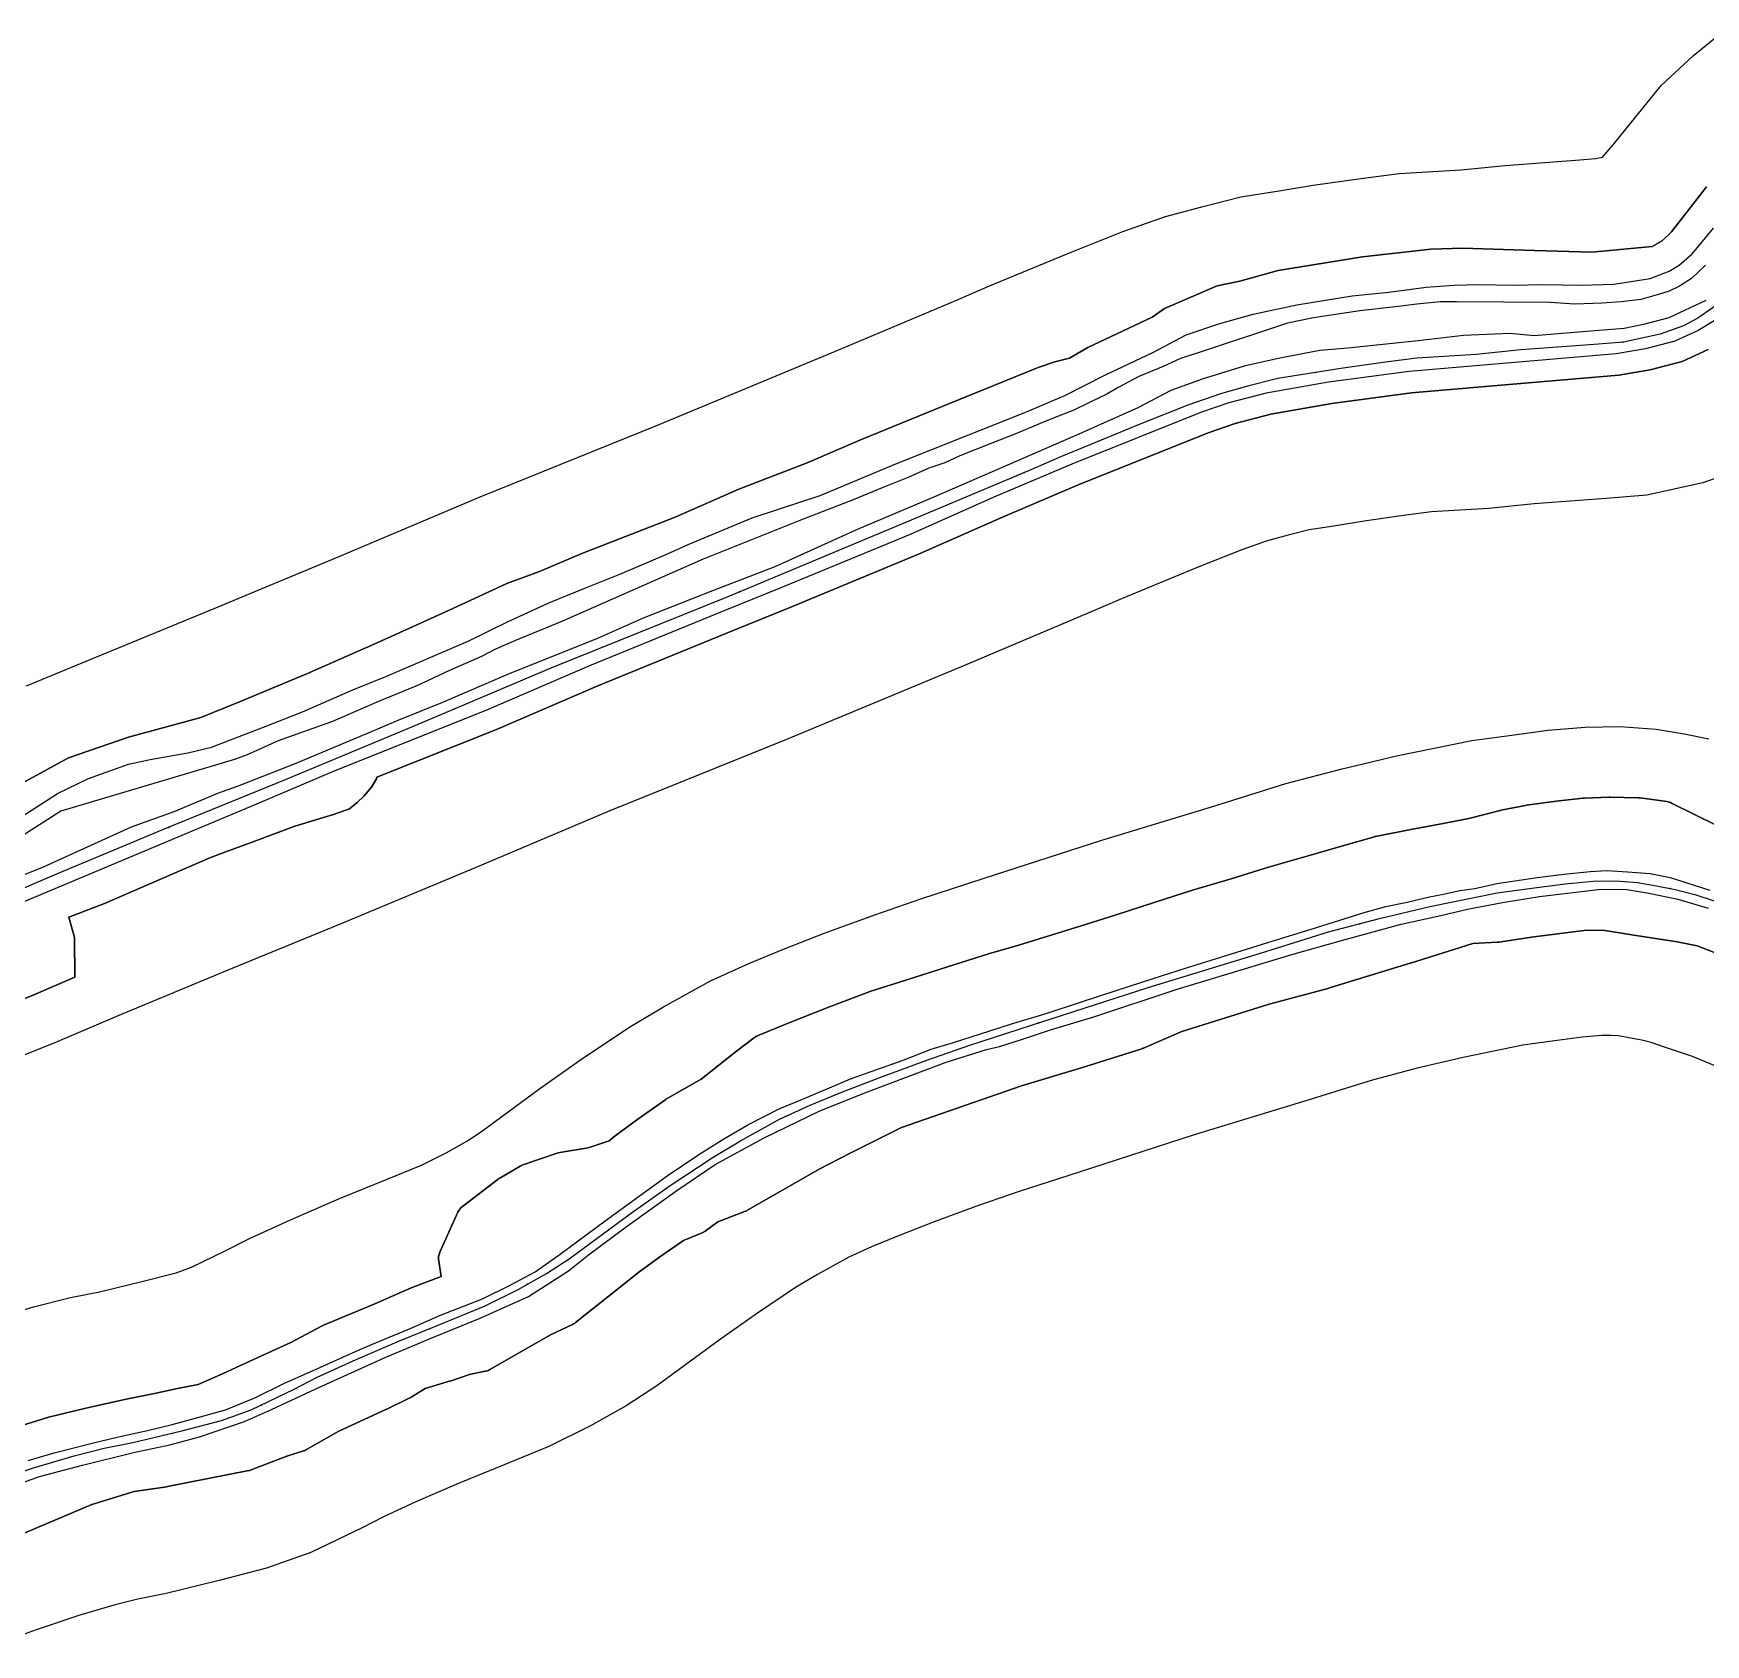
# Model space of a CAD drawing. Header units: inches. Extents: x 91426 to 118597, y 433843 to 446922.
# Drawn here: x 103507 to 104049, y 442623 to 443145 of the extents above; entities that cross this region are included whole.
import ezdxf

# ---------------------------------------------------------------- set-up
doc = ezdxf.new("R2010")
doc.units = ezdxf.units.IN
doc.header["$MEASUREMENT"] = 0
for name, color, linetype, true_color in [('As_waterkering_PWK', 7, 'Continuous', 0x8b0648), ('Beschermingszone_PWK', 7, 'Continuous', 0xde06d3), ('Kernzone_PWK', 7, 'Continuous', 0x33065f), ('Kruinlijnen_PWK', 7, 'Continuous', 0xda0676), ('Leggerbermen_PWK', 7, 'Continuous', 0xd60719), ('Referentiepunten_PWK', 7, 'Continuous', 0x7e0730)]:
    doc.layers.add(name, color=color, linetype=linetype, true_color=true_color)

msp = doc.modelspace()

# ---------------------------------------------------------------- linework, layer by layer
at = {"layer": 'As_waterkering_PWK'}
for points in [[(104052.9228, 443056.7008), (104046.5728, 443052.3352), (104041.9426, 443049.8216), (104034.4019, 443047.1758), (104022.4957, 443044.53), (104012.9706, 443043.7362), (103989.2904, 443042.0164), (103974.7383, 443040.5612), (103955.5559, 443039.3706), (103945.3695, 443038.0476), (103930.9496, 443036.0633), (103920.6309, 443034.3435), (103910.5767, 443032.756), (103901.184, 443030.3747), (103891.9235, 443027.8612), (103881.3402, 443024.157), (103866.1266, 443018.0716), (103840.462, 443007.4882), (103829.7463, 443002.858), (103790.4556, 442986.3215), (103732.3795, 442962.1121), (103675.097, 442938.961), (103631.1761, 442920.4401), (103588.975, 442902.8453), (103550.6103, 442887.1026), (103515.6853, 442872.5504), (103508.3914, 442869.4517)], [(103491.864, 442674.8116), (103507.4744, 442679.971), (103520.7036, 442683.9398), (103530.3609, 442686.321), (103539.6213, 442688.1731), (103555.4964, 442692.0096), (103568.3287, 442695.3169), (103577.986, 442698.7565), (103591.8767, 442705.5034), (103599.1527, 442709.2076), (103611.059, 442714.6315), (103626.008, 442721.1138), (103640.957, 442727.1993), (103653.7893, 442732.4909), (103664.5049, 442737.7826), (103673.6331, 442742.942), (103681.0414, 442747.7045), (103700.7529, 442762.2566), (103713.7175, 442771.3848), (103727.6082, 442780.6452), (103736.4717, 442785.9369), (103749.1718, 442792.9483), (103759.0937, 442797.4463), (103769.0156, 442801.5473), (103781.5833, 442806.4421), (103796.7969, 442811.9984), (103810.8198, 442816.8932), (103830.7959, 442823.3755), (103868.4991, 442835.5463), (103904.8794, 442846.6589), (103926.9721, 442853.538), (103943.5086, 442857.9037), (103959.7805, 442861.7401), (103981.6087, 442866.2381), (103992.8535, 442867.6933), (104003.5692, 442869.1485), (104012.6973, 442869.9422), (104019.9734, 442870.0745), (104026.9848, 442869.5454), (104033.2025, 442868.487), (104039.288, 442867.2964), (104045.638, 442865.7089), (104051.8557, 442863.5922)], [(103508.3914, 442869.4517), (103495.4446, 442863.9515)]]:
    msp.add_lwpolyline(points, dxfattribs=at)
at = {"layer": 'Beschermingszone_PWK'}
for points in [[(103505.2483, 442933.2017), (103527.6829, 442942.5495), (103566.0414, 442958.2897), (103607.9748, 442975.7729), (103652.1978, 442994.4211), (103709.5945, 443017.6184), (103767.2751, 443041.6629), (103806.2086, 443058.0491), (103817.1239, 443062.7656), (103843.5474, 443073.6618), (103860.2778, 443080.354), (103874.1317, 443085.2029), (103885.952, 443088.4112), (103898.5, 443091.5924), (103911.0198, 443093.5693), (103921.926, 443095.3869), (103937.4158, 443097.5186), (103949.8273, 443099.1305), (103969.8929, 443100.3759), (103984.1313, 443101.7997), (104008.3061, 443103.5555), (104013.4549, 443103.9845), (104015.7218, 443104.4883), (104019.192, 443108.4542), (104024.7096, 443115.2632), (104034.7471, 443127.6308), (104045.1642, 443137.3534), (104053.9184, 443144.516)], [(104049.3523, 443094.8018), (104038.0452, 443080.2455), (104035.0698, 443077.3764), (104031.7934, 443075.5562), (104012.2381, 443073.6996), (103993.6429, 443074.2198), (103970.3219, 443075.0193), (103960.0428, 443074.6081), (103937.9135, 443072.1941), (103910.6533, 443067.7627), (103898.2452, 443064.2937), (103890.9133, 443062.772), (103873.8365, 443055.4934), (103869.7895, 443052.6604), (103848.9428, 443042.8272), (103843.0063, 443039.3642), (103838.3508, 443038.1705), (103832.869, 443036.3432), (103804.141, 443024.6392), (103775.9192, 443013.1119), (103758.1098, 443005.4605), (103735.9922, 442996.9843), (103715.3439, 442987.8514), (103685.0868, 442976.092), (103671.3718, 442970.2896), (103660.8452, 442966.4254), (103650.33, 442961.5722), (103641.8833, 442957.6129), (103619.0524, 442947.3191), (103596.2269, 442937.2917), (103574.2072, 442928.0619), (103561.6726, 442923.0223), (103538.2507, 442916.5747), (103518.7804, 442909.9031), (103499.2945, 442899.2128)], [(103496.9227, 442828.8703), (103507.5959, 442833.1657), (103520.8858, 442838.9126), (103520.7255, 442851.7987), (103518.8805, 442858.3402), (103530.4481, 442862.7145), (103564.5812, 442877.5443), (103569.4778, 442879.3483), (103579.1461, 442882.9242), (103592.1071, 442887.7683), (103604.6113, 442891.5853), (103609.8147, 442893.374), (103612.3391, 442895.51), (103614.51, 442897.5258), (103616.9378, 442900.4393), (103618.5782, 442903.1405), (103618.7352, 442903.6363), (103657.418, 442919.0687), (103690.256, 442933.2368), (103734.0941, 442951.1946), (103752.2317, 442958.4761), (103794.1524, 442975.8547), (103821.2982, 442987.9046), (103846.4441, 442998.5687), (103888.2841, 443015.2784), (103896.7433, 443018.1823), (103908.2536, 443021.2179), (103928.0576, 443024.7128), (103953.8083, 443028.1114), (103981.5628, 443030.479), (104020.9829, 443033.8632), (104031.1035, 443035.55), (104041.5193, 443038.2987), (104049.9719, 443042.1542)], [(104062.2767, 443003.9679), (104048.1508, 442999.0114), (104030.0296, 442994.9845), (104016.8578, 442993.8868), (103993.5896, 442992.197), (103978.776, 442990.7156), (103960.3298, 442989.5707), (103951.9975, 442988.4885), (103938.4694, 442986.6269), (103928.6401, 442984.9886), (103920.6406, 442983.7256), (103913.8773, 442982.0109), (103906.7501, 442980.0764), (103898.8921, 442977.3261), (103884.9426, 442971.7463), (103859.9104, 442961.4238), (103849.361, 442956.8654), (103809.7727, 442940.2037), (103751.3669, 442915.8568), (103694.1797, 442892.7442), (103650.5106, 442874.3295), (103608.0863, 442856.6416), (103569.7165, 442840.8968), (103535.0762, 442826.4633), (103514.5869, 442817.7587), (103501.4156, 442812.437)], [(103492.4425, 442727.663), (103507.5266, 442732.1882), (103519.4675, 442735.1326), (103528.8416, 442737.0074), (103543.3837, 442740.5217), (103553.6717, 442743.1733), (103558.6169, 442744.9346), (103569.61, 442750.2741), (103577.4363, 442754.2584), (103590.7473, 442760.3223), (103606.6337, 442767.2111), (103622.0002, 442773.4665), (103633.1655, 442778.0707), (103641.1158, 442781.9968), (103647.7918, 442785.7702), (103652.6445, 442788.8897), (103671.5083, 442802.8161), (103685.4529, 442812.6342), (103700.9089, 442822.9382), (103711.5664, 442829.3009), (103726.7318, 442837.6734), (103739.2161, 442843.333), (103750.3909, 442847.9519), (103763.932, 442853.2258), (103779.9807, 442859.0871), (103794.8625, 442864.2817), (103815.3995, 442870.946), (103853.515, 442883.2499), (103890.1436, 442894.4383), (103913.1517, 442901.6025), (103931.3881, 442906.4169), (103948.9958, 442910.5683), (103973.3432, 442915.5854), (103986.2807, 442917.2596), (103998.036, 442918.856), (104010.074, 442919.9028), (104021.4034, 442920.1088), (104033.0745, 442919.228), (104042.1992, 442917.6748), (104050.1589, 442916.1175)], [(103498.0843, 442656.1593), (103526.3833, 442668.1808), (103540.0528, 442672.3577), (103550.6538, 442673.8904), (103550.9052, 442673.9333), (103577.1793, 442679.1117), (103577.1879, 442679.1134), (103577.5065, 442679.1877), (103577.8196, 442679.2826), (103578.0144, 442679.3533), (103589.4962, 442683.7894), (103594.8887, 442685.4586), (103595.0175, 442685.5003), (103595.3237, 442685.6156), (103595.6217, 442685.7506), (103595.8876, 442685.8919), (103606.3362, 442691.8517), (103621.6191, 442698.9054), (103621.6975, 442698.9424), (103629.3705, 442702.6466), (103629.4082, 442702.665), (103629.6968, 442702.8193), (103629.8328, 442702.9007), (103634.334, 442705.6934), (103642.5585, 442708.1484), (103642.7355, 442708.2048), (103642.7396, 442708.2063), (103648.6539, 442710.2197), (103653.8032, 442711.264), (103654.1035, 442711.3346), (103654.4166, 442711.4295), (103654.7228, 442711.5448), (103655.0208, 442711.6798), (103655.2887, 442711.8222), (103675.1881, 442723.1851), (103682.0229, 442726.4091), (103682.1012, 442726.4468), (103682.3898, 442726.6011), (103682.6677, 442726.7739), (103682.9336, 442726.9644), (103683.0103, 442727.0245), (103703.9361, 442743.7389), (103710.6826, 442748.5392), (103718.0228, 442753.6567), (103724.0284, 442756.1208), (103724.0438, 442756.1272), (103724.3418, 442756.2622), (103724.6304, 442756.4165), (103724.9083, 442756.5893), (103725.0366, 442756.6779), (103729.1569, 442759.621), (103738.0978, 442763.0981), (103738.199, 442763.1387), (103738.497, 442763.2737), (103738.766, 442763.4167), (103761.9926, 442776.6867), (103771.9956, 442781.8771), (103788.5986, 442790.212), (103827.4783, 442803.6956), (103847.2206, 442809.6183), (103847.2959, 442809.6415), (103866.4782, 442815.727), (103866.5734, 442815.7582), (103866.8796, 442815.8735), (103866.9703, 442815.9121), (103879.4114, 442821.355), (103907.7679, 442830.1103), (103927.1333, 442835.3798), (103927.2777, 442835.4215), (103953.4307, 442843.3897), (103953.4817, 442843.4055), (103973.6776, 442849.7949), (103981.5918, 442850.1902), (103981.6693, 442850.1947), (103981.9949, 442850.2268), (103982.0896, 442850.2402), (103993.4029, 442851.9503), (104009.7887, 442853.9959), (104015.8219, 442854.1142), (104025.1651, 442852.5991), (104025.2152, 442852.5912), (104039.8983, 442850.3625), (104046.3689, 442849.0196), (104065.5657, 442841.547)], [(104054.4481, 442809.2154), (104044.8662, 442813.1803), (104035.8046, 442816.2386), (104031.4936, 442817.7062), (104028.417, 442818.4753), (104024.2059, 442819.2992), (104020.8952, 442819.8628), (104018.5433, 442820.0403), (104015.3206, 442819.9817), (104009.1023, 442819.441), (103999.4263, 442818.1269), (103989.8742, 442816.8908), (103970.5652, 442812.912), (103955.6291, 442809.3904), (103940.7926, 442805.4736), (103919.6152, 442798.8794), (103883.4832, 442787.8428), (103846.1923, 442775.805), (103826.7771, 442769.5047), (103813.613, 442764.9097), (103799.2346, 442759.6584), (103787.6402, 442755.1427), (103778.9712, 442751.5595), (103771.6118, 442748.2233), (103761.3771, 442742.5728), (103754.3075, 442738.3522), (103741.9821, 442730.1353), (103729.9975, 442721.6971), (103709.4384, 442706.5193), (103699.4743, 442700.1138), (103687.894, 442693.5684), (103674.4131, 442686.9112), (103659.9137, 442680.932), (103645.3822, 442675.0166), (103631.3707, 442668.9408), (103620.8691, 442664.1567), (103614.1433, 442660.7327), (103597.3551, 442652.5784), (103582.9857, 442647.4605), (103567.6091, 442643.4975), (103550.4011, 442639.3389), (103541.2543, 442637.5095), (103533.8806, 442635.6913), (103522.5063, 442632.2791), (103508.313, 442627.5881), (103495.1786, 442622.7764)]]:
    msp.add_lwpolyline(points, dxfattribs=at)
msp.add_lwpolyline([(104052.7586, 442887.9983), (104038.0508, 442895.2916, 0.0804017), (104036.5244, 442895.7636), (104027.9072, 442896.9729, 0.03076717), (104027.2943, 442897.0207), (104018.1689, 442897.1704, 0.01319297), (104017.9051, 442897.1678), (104009.8563, 442896.875, 0.01901965), (104009.4771, 442896.8467), (104000.6594, 442895.8512), (103991.1107, 442894.5874, 0.01645175), (103990.7862, 442894.5335), (103982.8073, 442892.9378, 0.01340788), (103982.5459, 442892.8782), (103972.4043, 442890.2778), (103964.0697, 442888.6607), (103953.6098, 442886.6746), (103942.2152, 442884.4513, 0.02140599), (103941.7991, 442884.3514), (103931.1319, 442881.3036), (103920.3713, 442878.2482), (103907.4932, 442874.492), (103895.4083, 442870.7736), (103882.8651, 442867.0374), (103870.7739, 442863.1413), (103858.1299, 442859.0583), (103846.4606, 442855.3871), (103826.9361, 442849.3593), (103816.8491, 442846.4394), (103803.4997, 442842.2594), (103789.9998, 442837.8917), (103778.3741, 442834.2417, 0.01393323), (103778.1107, 442834.1509), (103765.3309, 442829.3414), (103751.9001, 442823.969), (103742.172, 442820.0214, 0.06629765), (103741.025, 442819.3678), (103735.2002, 442814.937), (103723.7153, 442805.8942), (103712.6955, 442799.578, 0.02386191), (103712.2935, 442799.3213), (103703.2678, 442792.9338), (103695.9372, 442787.5038), (103693.9446, 442785.9115), (103687.0939, 442783.6654), (103677.9436, 442782.1404, 0.04184387), (103677.1339, 442781.9347), (103666.0214, 442778.0982, 0.04832619), (103665.1445, 442777.6971), (103658.5299, 442773.8607, 0.03175371), (103658.0024, 442773.5082), (103646.4565, 442764.6845, 0.12469671), (103644.9313, 442762.7598), (103639.1104, 442749.7952, 0.14663399), (103638.7359, 442746.9488), (103639.5414, 442741.9688), (103629.8475, 442738.2623, 0.01152528), (103629.6342, 442738.175), (103617.2365, 442732.7675), (103601.3996, 442726.1688, 0.02229331), (103600.9963, 442725.9792), (103590.8008, 442720.62), (103578.7376, 442715.113), (103568.8645, 442710.5055), (103560.8083, 442707.0351), (103554.1544, 442705.6797), (103546.6225, 442704.0941), (103538.0018, 442702.3699), (103525.8583, 442699.701), (103512.3062, 442696.3794, 0.01453287), (103512.0261, 442696.302), (103503.4271, 442693.6562, 0.01005243)], format="xyb", dxfattribs=at)
at = {"layer": 'Kernzone_PWK'}
for points in [[(103499.2945, 442899.2128), (103518.7804, 442909.9031), (103538.2507, 442916.5747), (103561.6726, 442923.0223), (103574.2072, 442928.0619), (103596.2269, 442937.2917), (103619.0524, 442947.3191), (103641.8833, 442957.6129), (103650.33, 442961.5722), (103660.8452, 442966.4254), (103671.3718, 442970.2896), (103685.0868, 442976.092), (103715.3439, 442987.8514), (103735.9922, 442996.9843), (103758.1098, 443005.4605), (103775.9192, 443013.1119), (103804.141, 443024.6392), (103832.869, 443036.3432), (103838.3508, 443038.1705), (103843.0063, 443039.3642), (103848.9428, 443042.8272), (103869.7895, 443052.6604), (103873.8365, 443055.4934), (103890.9133, 443062.772), (103898.2452, 443064.2937), (103910.6533, 443067.7627), (103937.9135, 443072.1941), (103960.0428, 443074.6081), (103970.3219, 443075.0193), (103993.6429, 443074.2198), (104012.2381, 443073.6996), (104031.7934, 443075.5562), (104035.0698, 443077.3764), (104038.0452, 443080.2455), (104049.3523, 443094.8018)], [(104049.9719, 443042.1542), (104041.5193, 443038.2987), (104031.1035, 443035.55), (104020.9829, 443033.8632), (103981.5628, 443030.479), (103953.8083, 443028.1114), (103928.0576, 443024.7128), (103908.2536, 443021.2179), (103896.7433, 443018.1823), (103888.2841, 443015.2784), (103846.4441, 442998.5687), (103821.2982, 442987.9046), (103794.1524, 442975.8547), (103752.2317, 442958.4761), (103734.0941, 442951.1946), (103690.256, 442933.2368), (103657.418, 442919.0687), (103618.7352, 442903.6363), (103618.5782, 442903.1405), (103616.9378, 442900.4393), (103614.51, 442897.5258), (103612.3391, 442895.51), (103609.8147, 442893.374), (103604.6113, 442891.5853), (103592.1071, 442887.7683), (103579.1461, 442882.9242), (103569.4778, 442879.3483), (103564.5812, 442877.5443), (103530.4481, 442862.7145), (103518.8805, 442858.3402), (103520.7255, 442851.7987), (103520.8858, 442838.9126), (103507.5959, 442833.1657), (103496.9227, 442828.8703)], [(104065.5657, 442841.547), (104046.3689, 442849.0196), (104039.8983, 442850.3625), (104025.2152, 442852.5912), (104025.1651, 442852.5991), (104015.8219, 442854.1142), (104009.7887, 442853.9959), (103993.4029, 442851.9503), (103982.0896, 442850.2402), (103981.9949, 442850.2268), (103981.6693, 442850.1947), (103981.5918, 442850.1902), (103973.6776, 442849.7949), (103953.4817, 442843.4055), (103953.4307, 442843.3897), (103927.2777, 442835.4215), (103927.1333, 442835.3798), (103907.7679, 442830.1103), (103879.4114, 442821.355), (103866.9703, 442815.9121), (103866.8796, 442815.8735), (103866.5734, 442815.7582), (103866.4782, 442815.727), (103847.2959, 442809.6415), (103847.2206, 442809.6183), (103827.4783, 442803.6956), (103788.5986, 442790.212), (103771.9956, 442781.8771), (103761.9926, 442776.6867), (103738.766, 442763.4167), (103738.497, 442763.2737), (103738.199, 442763.1387), (103738.0978, 442763.0981), (103729.1569, 442759.621), (103725.0366, 442756.6779), (103724.9083, 442756.5893), (103724.6304, 442756.4165), (103724.3418, 442756.2622), (103724.0438, 442756.1272), (103724.0284, 442756.1208), (103718.0228, 442753.6567), (103710.6826, 442748.5392), (103703.9361, 442743.7389), (103683.0103, 442727.0245), (103682.9336, 442726.9644), (103682.6677, 442726.7739), (103682.3898, 442726.6011), (103682.1012, 442726.4468), (103682.0229, 442726.4091), (103675.1881, 442723.1851), (103655.2887, 442711.8222), (103655.0208, 442711.6798), (103654.7228, 442711.5448), (103654.4166, 442711.4295), (103654.1035, 442711.3346), (103653.8032, 442711.264), (103648.6539, 442710.2197), (103642.7396, 442708.2063), (103642.7355, 442708.2048), (103642.5585, 442708.1484), (103634.334, 442705.6934), (103629.8328, 442702.9007), (103629.6968, 442702.8193), (103629.4082, 442702.665), (103629.3705, 442702.6466), (103621.6975, 442698.9424), (103621.6191, 442698.9054), (103606.3362, 442691.8517), (103595.8876, 442685.8919), (103595.6217, 442685.7506), (103595.3237, 442685.6156), (103595.0175, 442685.5003), (103594.8887, 442685.4586), (103589.4962, 442683.7894), (103578.0144, 442679.3533), (103577.8196, 442679.2826), (103577.5065, 442679.1877), (103577.1879, 442679.1134), (103577.1793, 442679.1117), (103550.9052, 442673.9333), (103550.6538, 442673.8904), (103540.0528, 442672.3577), (103526.3833, 442668.1808), (103498.0843, 442656.1593)]]:
    msp.add_lwpolyline(points, dxfattribs=at)
msp.add_lwpolyline([(103503.4271, 442693.6562), (103512.0261, 442696.302, -0.01453287), (103512.3062, 442696.3794), (103525.8583, 442699.701), (103538.0018, 442702.3699), (103546.6225, 442704.0941), (103554.1544, 442705.6797), (103560.8083, 442707.0351), (103568.8645, 442710.5055), (103578.7376, 442715.113), (103590.8008, 442720.62), (103600.9963, 442725.9792, -0.02229329), (103601.3996, 442726.1688), (103617.2365, 442732.7675), (103629.6342, 442738.175, -0.01152524), (103629.8475, 442738.2623), (103639.5414, 442741.9688), (103638.7359, 442746.9488, -0.14663399), (103639.1104, 442749.7952), (103644.9313, 442762.7598, -0.12469671), (103646.4565, 442764.6845), (103658.0024, 442773.5082, -0.03175371), (103658.5299, 442773.8607), (103665.1445, 442777.6971, -0.04832619), (103666.0214, 442778.0982), (103677.1339, 442781.9347, -0.04184386), (103677.9436, 442782.1404), (103687.0939, 442783.6654), (103693.9446, 442785.9115), (103695.9372, 442787.5038), (103703.2678, 442792.9338), (103712.2935, 442799.3213, -0.02386192), (103712.6955, 442799.578), (103723.7153, 442805.8942), (103735.2002, 442814.937), (103741.025, 442819.3678, -0.06629765), (103742.172, 442820.0214), (103751.9001, 442823.969), (103765.3309, 442829.3414), (103778.1107, 442834.1509, -0.01393326), (103778.3741, 442834.2417), (103789.9998, 442837.8917), (103803.4997, 442842.2594), (103816.8491, 442846.4394), (103826.9361, 442849.3593), (103846.4606, 442855.3871), (103858.1299, 442859.0583), (103870.7739, 442863.1413), (103882.8651, 442867.0374), (103895.4083, 442870.7736), (103907.4932, 442874.492), (103920.3713, 442878.2482), (103931.1319, 442881.3036), (103941.7991, 442884.3514, -0.02140598), (103942.2152, 442884.4513), (103953.6098, 442886.6746), (103964.0697, 442888.6607), (103972.4043, 442890.2778), (103982.5459, 442892.8782, -0.01340788), (103982.8073, 442892.9378), (103990.7862, 442894.5335, -0.01645175), (103991.1107, 442894.5874), (104000.6594, 442895.8512), (104009.4771, 442896.8467, -0.01901965), (104009.8563, 442896.875), (104017.9051, 442897.1678, -0.01319297), (104018.1689, 442897.1704), (104027.2943, 442897.0207, -0.03076717), (104027.9072, 442896.9729), (104036.5244, 442895.7636, -0.0804017), (104038.0508, 442895.2916), (104052.7586, 442887.9983)], format="xyb", dxfattribs=at)
at = {"layer": 'Kruinlijnen_PWK'}
for points in [[(104049.1283, 443058.0621), (104037.222, 443052.3736), (104029.0199, 443050.2569), (104022.6699, 443048.934), (104009.1761, 443047.8756), (103993.5657, 443046.5527), (103985.6282, 443047.3465), (103970.6792, 443046.685), (103955.9628, 443044.9942), (103933.2406, 443042.584), (103924.1124, 443041.7902), (103911.1478, 443039.409), (103899.6384, 443036.7631), (103885.9804, 443032.5587), (103875.9262, 443028.8545), (103865.2105, 443023.2983), (103846.0282, 443014.6993), (103818.0143, 443002.4995), (103798.5674, 442994.1651), (103774.0934, 442983.714), (103747.635, 442971.8078), (103727.9235, 442964.2671), (103704.9047, 442955.139), (103690.3526, 442948.6567), (103660.9838, 442936.8827), (103639.9494, 442927.8869), (103625.5295, 442922.066), (103615.3431, 442917.7004), (103591.9274, 442907.9108), (103573.4065, 442900.6347), (103567.0565, 442898.3858), (103552.9013, 442892.4326), (103539.1329, 442887.4959), (103510.5678, 442874.5732), (103496.9418, 442869.0169)], [(104052.386, 443051.794), (104046.6974, 443048.3544), (104039.1568, 443044.9148), (104029.6318, 443042.4013), (104020.1068, 443040.8138), (103980.966, 443037.4535), (103953.0524, 443035.0723), (103926.9909, 443031.6327), (103906.7502, 443028.0608), (103894.7116, 443024.8858), (103885.8481, 443021.8431), (103843.7792, 443005.042), (103818.5115, 442994.3263), (103791.3916, 442982.2878), (103749.5874, 442964.9575), (103731.4634, 442957.6815), (103687.5425, 442939.6898), (103654.7341, 442925.5345), (103604.3308, 442905.4262), (103579.7245, 442894.9751), (103554.1922, 442884.2595), (103516.489, 442868.3844), (103504.3997, 442863.2512)]]:
    msp.add_lwpolyline(points, dxfattribs=at)
for points in [[(103505.801, 442682.3874, 0), (103514.1354, 442684.901, 0), (103526.4385, 442687.9437, 0), (103535.0375, 442690.0604, 0), (103544.4302, 442692.0447, 0), (103552.3908, 442694.0646, 0), (103560.7252, 442696.3135, 0), (103569.721, 442698.8271, 0), (103579.223, 442702.6281, 0), (103588.748, 442707.3906, 0), (103597.0824, 442711.0948, 0), (103612.9575, 442718.2386, 0), (103619.3075, 442720.8844, 0), (103629.2294, 442724.9854, 0), (103639.2836, 442729.4834, 0), (103652.9096, 442734.775, 0), (103661.9055, 442739.1407, 0), (103669.9753, 442743.5063, 0), (103678.0451, 442749.1949, 0), (103692.5972, 442760.0428, 0), (103712.7056, 442774.5949, 0), (103723.0243, 442781.4741, 0), (103731.0942, 442786.5012, 0), (103738.8994, 442791.1314, 0), (103749.2181, 442796.4231, 0), (103754.5098, 442798.5398, 0), (103767.3421, 442803.9637, 0), (103772.1047, 442805.9481, 0), (103789.1703, 442812.0335, 0), (103798.2985, 442815.6054, 0), (103805.4422, 442817.7221, 0), (103814.1735, 442820.5002, 0), (103823.9631, 442823.6752, 0), (103835.4725, 442827.1148, 0), (103846.585, 442830.819, 0), (103857.8298, 442834.5232, 0), (103870.133, 442838.4919, 0), (103880.9809, 442841.9315, 0), (103892.0934, 442845.3711, 0), (103907.307, 442850.1336, 0), (103918.5518, 442853.5732, 0), (103923.0497, 442855.0284, 0), (103928.606, 442856.7482, 0), (103938.5279, 442859.7909, 0), (103945.5394, 442861.7753, 0), (103952.4186, 442863.2305, 0), (103959.6946, 442864.9503, 0), (103964.1925, 442865.7441, 0), (103969.4842, 442866.9347, 0), (103974.379, 442867.5961, 0), (103981.5228, 442869.1836, 0), (103994.4874, 442871.168, 0), (104003.2187, 442872.2264, 0), (104011.6853, 442873.1524, 0), (104017.1323, 442873.4524, 0), (104023.8423, 442873.0468, 0), (104031.1553, 442872.5264, 0), (104037.6376, 442871.2035, 0), (104050.433, 442867.0936, 0)], [(103498.6216, 442673.3405, 0), (103509.4695, 442677.177, 0), (103523.3602, 442680.8812, 0), (103539.8967, 442684.9822, 0), (103551.6706, 442687.4958, 0), (103561.2378, 442690.0652, 0), (103575.7899, 442694.96, 0), (103584.5212, 442698.9288, 0), (103598.8989, 442705.6198, 0), (103621.6531, 442715.8062, 0), (103636.9989, 442722.2885, 0), (103652.2125, 442728.5063, 0), (103667.823, 442735.5177, 0), (103680.7876, 442743.8521, 0), (103687.2699, 442749.0115, 0), (103699.8376, 442758.4042, 0), (103715.8449, 442769.7813, 0), (103728.2804, 442778.248, 0), (103744.1554, 442786.847, 0), (103762.1471, 442795.5783, 0), (103777.6253, 442801.818, 0), (103803.1576, 442811.3431, 0), (103816.1222, 442815.4441, 0), (103820.3556, 442816.5024, 0), (103827.4993, 442818.7514, 0), (103836.8921, 442821.7941, 0), (103850.915, 442826.0275, 0), (103877.5939, 442834.891, 0), (103915.0325, 442846.2681, 0), (103931.1261, 442850.7999, 0), (103950.4867, 442856.0577, 0), (103963.319, 442858.8359, 0), (103971.918, 442860.9525, 0), (103983.2951, 442863.0692, 0), (103995.3337, 442865.0536, 0), (104015.3098, 442867.4348, 0), (104023.5981, 442867.3364, 0), (104030.6556, 442866.1119, 0), (104040.0484, 442864.1275, 0), (104049.9703, 442861.2171, 0)]]:
    msp.add_polyline3d(points, dxfattribs=at)
at = {"layer": 'Leggerbermen_PWK'}
for points in [[(103496.5693, 442886.4221), (103515.2225, 442898.3284), (103525.2767, 442903.2232), (103538.2413, 442907.8534), (103545.2528, 442909.4409), (103557.4236, 442911.5576), (103565.0965, 442913.4097), (103582.0299, 442919.892), (103594.5977, 442924.7868), (103610.8696, 442931.9306), (103621.5852, 442936.2962), (103648.3082, 442947.6733), (103661.0082, 442954.0233), (103674.4216, 442960.0919), (103686.0633, 442964.8544), (103697.3885, 442969.3692), (103712.6021, 442975.8515), (103719.4812, 442979.0265), (103740.2511, 442987.6255), (103748.4532, 442990.4036), (103762.3438, 442994.9015), (103786.8178, 443005.088), (103809.572, 443014.2161), (103829.1512, 443022.0214), (103841.5867, 443027.313), (103854.6836, 443033.9276), (103870.0295, 443041.2037), (103880.8774, 443046.8923), (103891.7253, 443050.5964), (103902.5733, 443053.6391), (103916.7285, 443056.6819), (103934.5879, 443059.5923), (103946.4942, 443060.7829), (103958.5328, 443062.3704), (103967.6609, 443063.0319), (103975.5984, 443063.1642), (103986.7109, 443063.0319), (103996.236, 443063.1642), (104008.8037, 443063.0319), (104019.387, 443063.2965), (104031.161, 443065.1485), (104037.2465, 443067.5298), (104040.5538, 443069.5142), (104044.6548, 443073.0861), (104047.0361, 443075.8642), (104051.6663, 443081.4204)], [(104049.1056, 443069.5124), (104044.4754, 443065.1467), (104040.6389, 443062.6332), (104037.3316, 443061.0457), (104034.1566, 443060.1196), (104028.0712, 443058.3998), (104021.7212, 443057.6061), (104015.6358, 443057.2092), (104006.6399, 443056.8123), (103998.8347, 443057.3415), (103968.4075, 443057.6061), (103963.2482, 443057.6061), (103955.5752, 443056.8123), (103948.696, 443056.0186), (103937.0544, 443054.6957), (103922.1054, 443052.4467), (103913.6387, 443050.7269), (103883.1165, 443040.5917), (103882.9528, 443040.5373), (103878.9782, 443039.2175), (103873.4219, 443036.704), (103865.4844, 443033.3967), (103858.8698, 443029.8248), (103855.1656, 443027.7081), (103849.7417, 443025.0623), (103844.45, 443022.5487), (103839.6875, 443020.6966), (103833.6021, 443018.1831), (103825.9291, 443015.0081), (103817.8593, 443011.8331), (103807.5406, 443007.732), (103802.6458, 443005.4831), (103797.4864, 443003.7633), (103791.0041, 443000.8529), (103782.9343, 442997.5456), (103773.0124, 442993.4445), (103756.2113, 442986.9622), (103724.428, 442974.2471), (103678.7873, 442954.1387), (103663.5737, 442947.921), (103657.0914, 442945.1429), (103652.5935, 442942.7616), (103642.2747, 442938.2637), (103631.8236, 442933.3689), (103619.2559, 442928.2095), (103604.3069, 442921.7272), (103586.7453, 442915.3923), (103576.6911, 442910.8943), (103572.6304, 442909.4298), (103516.2896, 442892.6898), (103489.7753, 442875.7047)]]:
    msp.add_lwpolyline(points, dxfattribs=at)
at = {"layer": 'Referentiepunten_PWK'}
for p in [(104022.3182, 443044.5152), (103922.8498, 443034.7133), (103828.4187, 443002.2993), (103736.1734, 442963.6936), (103643.6755, 442925.7109), (103551.3106, 442887.3899), (104037.5882, 442867.629), (103937.1096, 442856.2143), (103832.9387, 442824.0672), (103751.0982, 442793.8216), (103667.4386, 442739.4408), (103581.1943, 442700.3148)]:
    msp.add_point(p, dxfattribs=at)

doc.saveas('drawing.dxf')
